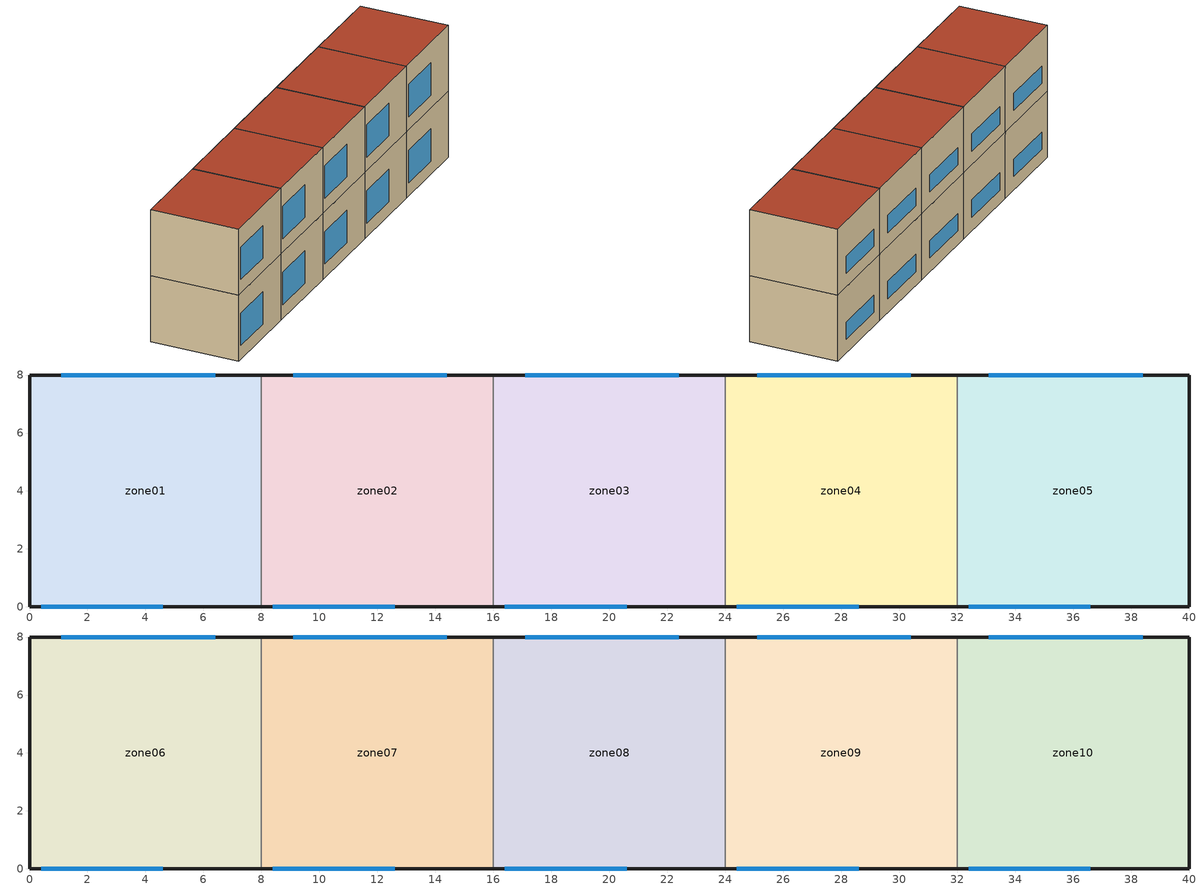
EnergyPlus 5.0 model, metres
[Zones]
zone01
 floor ground (GROUND_FLOOR): 0,0 0,8 8,8 8,0 z0
 wall outside (EXT_WALL): 8,8 0,8 0,0 8,0 z0:6.1
 wall to zone02 (ADJ_WALL): 8,0 8,8 z0:6.1
 window (EXT_WINDOW1): 0.4,0 4.6,0 z1.25:4.25; 6.4,8 1.1,8 z1.25:2.85
 ceiling to zone06 (ADJ_CEILING): 8,0 8,8 0,8 0,0 z6.1
zone02
 floor ground (GROUND_FLOOR): 8,0 8,8 16,8 16,0 z0
 wall outside (EXT_WALL): 16,8 8,8 / 8,0 16,0 z0:6.1
 wall to zone03 (ADJ_WALL): 16,0 16,8 z0:6.1
 wall to zone01 (ADJ_WALL): 8,8 8,0 z0:6.1
 window (EXT_WINDOW1): 8.4,0 12.6,0 z1.25:4.25; 14.4,8 9.1,8 z1.25:2.85
 ceiling to zone07 (ADJ_CEILING): 16,0 16,8 8,8 8,0 z6.1
zone03
 floor ground (GROUND_FLOOR): 16,0 16,8 24,8 24,0 z0
 wall outside (EXT_WALL): 24,8 16,8 / 16,0 24,0 z0:6.1
 wall to zone04 (ADJ_WALL): 24,0 24,8 z0:6.1
 wall to zone02 (ADJ_WALL): 16,8 16,0 z0:6.1
 window (EXT_WINDOW1): 16.4,0 20.6,0 z1.25:4.25; 22.4,8 17.1,8 z1.25:2.85
 ceiling to zone08 (ADJ_CEILING): 24,0 24,8 16,8 16,0 z6.1
zone04
 floor ground (GROUND_FLOOR): 24,0 24,8 32,8 32,0 z0
 wall outside (EXT_WALL): 32,8 24,8 / 24,0 32,0 z0:6.1
 wall to zone05 (ADJ_WALL): 32,0 32,8 z0:6.1
 wall to zone03 (ADJ_WALL): 24,8 24,0 z0:6.1
 window (EXT_WINDOW1): 24.4,0 28.6,0 z1.25:4.25; 30.4,8 25.1,8 z1.25:2.85
 ceiling to zone09 (ADJ_CEILING): 32,0 32,8 24,8 24,0 z6.1
zone05
 floor ground (GROUND_FLOOR): 32,0 32,8 40,8 40,0 z0
 wall outside (EXT_WALL): 32,0 40,0 40,8 32,8 z0:6.1
 wall to zone04 (ADJ_WALL): 32,8 32,0 z0:6.1
 window (EXT_WINDOW1): 32.4,0 36.6,0 z1.25:4.25; 38.4,8 33.1,8 z1.25:2.85
 ceiling to zone10 (ADJ_CEILING): 40,0 40,8 32,8 32,0 z6.1
zone06
 floor to zone01 (ADJ_CEILING): 0,0 0,8 8,8 8,0 z6.1
 wall outside (EXT_WALL): 8,8 0,8 0,0 8,0 z6.1:12.2
 wall to zone07 (ADJ_WALL): 8,0 8,8 z6.1:12.2
 window (EXT_WINDOW1): 0.4,0 4.6,0 z7.35:10.35; 6.4,8 1.1,8 z7.35:8.95
 roof outside (EXT_ROOF): 8,0 8,8 0,8 0,0 z12.2
zone07
 floor to zone02 (ADJ_CEILING): 8,0 8,8 16,8 16,0 z6.1
 wall outside (EXT_WALL): 16,8 8,8 / 8,0 16,0 z6.1:12.2
 wall to zone08 (ADJ_WALL): 16,0 16,8 z6.1:12.2
 wall to zone06 (ADJ_WALL): 8,8 8,0 z6.1:12.2
 window (EXT_WINDOW1): 8.4,0 12.6,0 z7.35:10.35; 14.4,8 9.1,8 z7.35:8.95
 roof outside (EXT_ROOF): 16,0 16,8 8,8 8,0 z12.2
zone08
 floor to zone03 (ADJ_CEILING): 16,0 16,8 24,8 24,0 z6.1
 wall outside (EXT_WALL): 24,8 16,8 / 16,0 24,0 z6.1:12.2
 wall to zone09 (ADJ_WALL): 24,0 24,8 z6.1:12.2
 wall to zone07 (ADJ_WALL): 16,8 16,0 z6.1:12.2
 window (EXT_WINDOW1): 16.4,0 20.6,0 z7.35:10.35; 22.4,8 17.1,8 z7.35:8.95
 roof outside (EXT_ROOF): 24,0 24,8 16,8 16,0 z12.2
zone09
 floor to zone04 (ADJ_CEILING): 24,0 24,8 32,8 32,0 z6.1
 wall outside (EXT_WALL): 32,8 24,8 / 24,0 32,0 z6.1:12.2
 wall to zone10 (ADJ_WALL): 32,0 32,8 z6.1:12.2
 wall to zone08 (ADJ_WALL): 24,8 24,0 z6.1:12.2
 window (EXT_WINDOW1): 24.4,0 28.6,0 z7.35:10.35; 30.4,8 25.1,8 z7.35:8.95
 roof outside (EXT_ROOF): 32,0 32,8 24,8 24,0 z12.2
zone10
 floor to zone05 (ADJ_CEILING): 32,0 32,8 40,8 40,0 z6.1
 wall outside (EXT_WALL): 32,0 40,0 40,8 32,8 z6.1:12.2
 wall to zone09 (ADJ_WALL): 32,8 32,0 z6.1:12.2
 window (EXT_WINDOW1): 32.4,0 36.6,0 z7.35:10.35; 38.4,8 33.1,8 z7.35:8.95
 roof outside (EXT_ROOF): 40,0 40,8 32,8 32,0 z12.2
[Building]
TRNSYS18: North Axis {deg}=0; Terrain=City; Loads Convergence Tolerance Value=0; Temperature Convergence Tolerance Value {deltaC}=0; Solar Distribution=FullInteriorAndExterior; Maximum Number of Warmup Days=0
[Site:Location]
not used: Latitude {deg}=0; Longitude {deg}=0; Time Zone {hr}=0; Elevation {m}=0
[Construction]
GROUND_FLOOR; EXT_WALL; EXT_ROOF; ADJ_WALL; ADJ_CEILING; EXT_WINDOW1: 
[WindowProperty:ShadingControl]
ESHADE=0; ISHADE=INPUT 1*MAX_ISHADE : SHADECNTRL=ISHADE_INTERNAL
[SurfaceProperty:OtherSideCoefficients]
BOUNDARY=IDENTICAL; BOUNDARY=INPUT 1*TBOUNDARY; BOUNDARY=INPUT 1*TBOUNDARY_2; BOUNDARY=INPUT 1*TBOUNDARY_3; BOUNDARY=INPUT 1*TGROUND; BOUNDARY=20; BOUNDARY=15
[Zone] Multiplier=1
zone01; zone02; zone03; zone04; zone05; zone06; zone07; zone08; zone09; zone10
